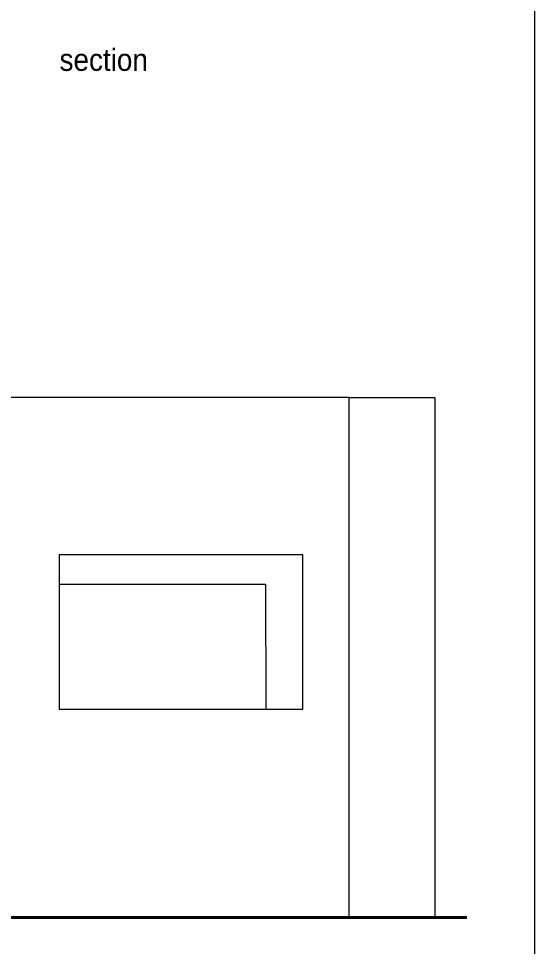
# Model space of a CAD drawing. Header units: millimetres. Extents: x 2810.5 to 2848.4, y 1624.4 to 1676.1.
# Drawn here: x 2840.57 to 2848.39, y 1646.19 to 1660.24 of the extents above; entities that cross this region are included whole.
import ezdxf

# ---------------------------------------------------------------- set-up
doc = ezdxf.new("R2010")
doc.units = ezdxf.units.MM
for name, color, linetype, lineweight in [('MURATURA_section_wall', 7, 'Continuous', 40), ('PROIEZIONI_finissime_fine lines', 251, 'Continuous', 9), ('PROIEZIONI_projections', 145, 'Continuous', 13), ('QUOTE_shares', 252, 'Continuous', 18)]:
    doc.layers.add(name, color=color, linetype=linetype, lineweight=lineweight)
doc.styles.get("Standard").update_dxf_attribs({"font": 'arial.ttf'})

msp = doc.modelspace()

# ---------------------------------------------------------------- linework, layer by layer
at = {"layer": 'MURATURA_section_wall'}
msp.add_lwpolyline([(2847.366, 1646.629), (2833.853, 1646.629)], dxfattribs=at)
at = {"layer": 'PROIEZIONI_finissime_fine lines'}
for p, q in [((2845.581, 1654.502), (2846.877, 1654.502)), ((2846.877, 1654.502), (2846.877, 1646.629)), ((2841.189, 1651.677), (2844.316, 1651.677)), ((2844.316, 1651.677), (2844.318, 1649.784))]:
    msp.add_line(p, q, dxfattribs=at)
msp.add_lwpolyline([(2810.486, 1674.749), (2848.388, 1674.749), (2848.388, 1631.87), (2810.486, 1631.87)], close=True, dxfattribs=at)
at = {"layer": 'PROIEZIONI_projections'}
msp.add_lwpolyline([(2845.581, 1646.629), (2845.581, 1654.502), (2835.355, 1654.502), (2835.355, 1646.629)], dxfattribs=at)
msp.add_lwpolyline([(2844.878, 1652.12), (2841.189, 1652.12), (2841.189, 1649.784), (2844.878, 1649.784)], close=True, dxfattribs=at)

# ---------------------------------------------------------------- texts
at = {"layer": 'QUOTE_shares', "color": 7, "width": 0.9}
msp.add_text('section', height=0.336, dxfattribs=at).set_placement((2841.194, 1659.447))

doc.saveas('drawing.dxf')
